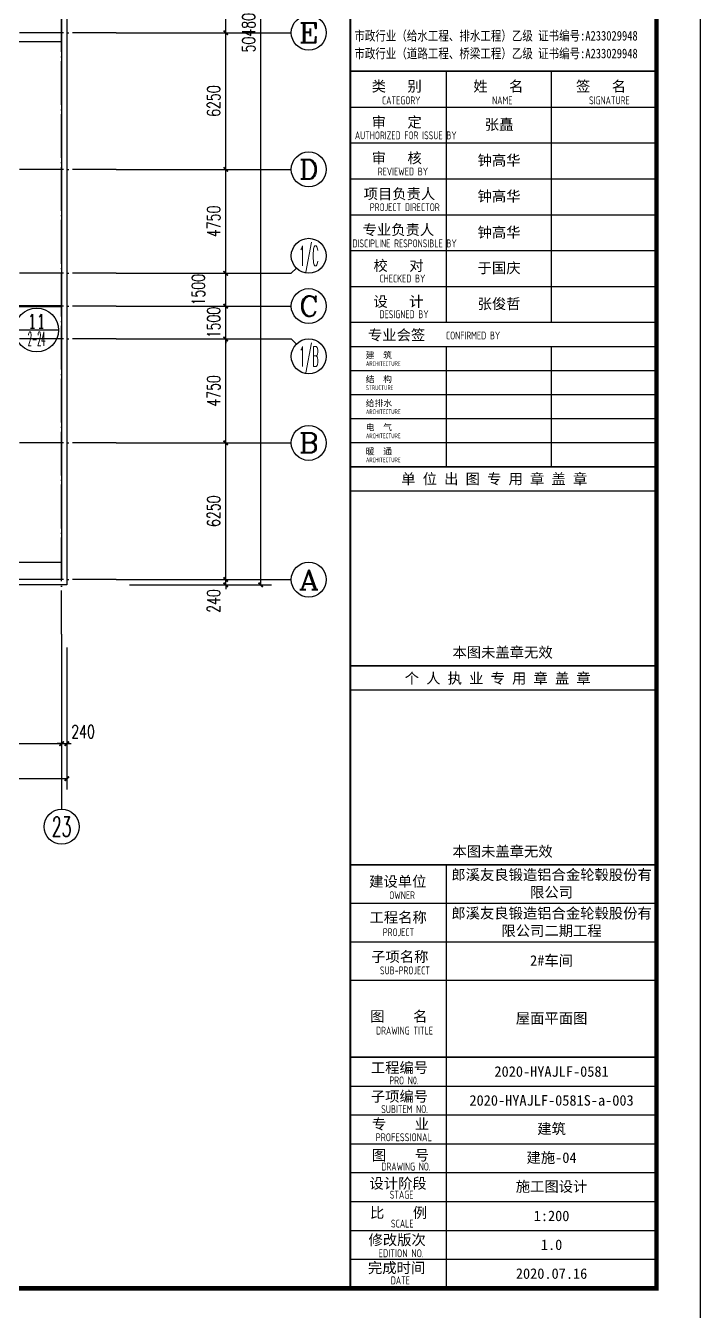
# Model space of a CAD drawing. Extents: x 13898408 to 14113608, y -853943 to -68012.
# Drawn here: x 14077765 to 14108608, y -570693 to -511923 of the extents above; entities that cross this region are included whole.
import ezdxf
from ezdxf.enums import TextEntityAlignment as Align

# ---------------------------------------------------------------- set-up
doc = ezdxf.new("R2010")
doc.units = 0
doc.header["$LTSCALE"] = 1000
doc.header["$MEASUREMENT"] = 0
doc.linetypes.add('DOTE', pattern=[2.42, 2, -0.2, 0.02, -0.2])
for name, color, linetype in [('AXIS', 3, 'Continuous'), ('AXIS_TEXT', 7, 'Continuous'), ('DIM_IDEN', 3, 'Continuous'), ('DOTE', 1, 'DOTE'), ('PUB_TEXT', 7, 'Continuous'), ('PUB_TITLE', 4, 'Continuous'), ('TK', 4, 'Continuous')]:
    doc.layers.add(name, color=color, linetype=linetype)
doc.styles.add('-宋体', font='', dxfattribs={"width": 0.8})
doc.styles.add('_TCH_AXIS', font='COMPLEX', dxfattribs={"bigfont": 'GBCBIG'})
doc.styles.add('_TCH_DIM_T3', font='SIMPLEX', dxfattribs={"width": 0.705882, "bigfont": 'GBCBIG'})
doc.styles.add('_TCH_LABEL', font='COMPLEX', dxfattribs={"bigfont": 'GBCBIG'})
doc.styles.add('COMPLEX', font='COMPLEX')
doc.styles.add('TSSD_REIN', font='tssdeng.shx', dxfattribs={"width": 0.7, "bigfont": 'tssdchn.shx'})
doc.styles.add('图签宋体', font='', dxfattribs={"height": 300})
doc.styles.get('-宋体').set_extended_font_data('SimSun')
doc.styles.get('图签宋体').set_extended_font_data('NSimSun')
doc.dimstyles.new('_TCH_ARCH&&200', dxfattribs={"dimtxt": 595, "dimasz": 200, "dimexe": 500, "dimexo": 600, "dimgap": 252.5, "dimtad": 1, "dimdec": 0, "dimzin": 0, "dimdsep": 46, "dimtxsty": '_TCH_DIM_T3', "dimblk": 'ARCHTICK', "dimcen": 0.09, "dimclrt": 7, "dimazin": 2, "dimtfac": 1, "dimtdec": 0, "dimtix": 1, "dimtmove": 2, "dimatfit": 3, "dimfxl": 0, "dimtolj": 1, "dimtzin": 0, "dimarcsym": 0})

# ---------------------------------------------------------------- blocks, each defined once
blk = doc.blocks.new('GeYuanFrame_36671151', base_point=(20.09, 4.53))
at = {"layer": 'PUB_TITLE'}
for points in [[(1013.09, 235.33), (1013.09, 292.73)], [(1037.09, 235.33), (1037.09, 292.73)], [(1013.09, 202.33), (1013.09, 229.83)], [(1037.09, 202.33), (1037.09, 229.83)], [(1013.09, 14.53), (1013.09, 111.33)]]:
    blk.add_lwpolyline(points, dxfattribs=at)
at = {"layer": 'TK'}
for p, q in [((991.09, 284.53), (1061.09, 284.53)), ((991.09, 276.33), (1061.09, 276.33)), ((991.09, 268.13), (1061.09, 268.13)), ((991.09, 259.93), (1061.09, 259.93)), ((991.09, 251.73), (1061.09, 251.73)), ((991.09, 243.53), (1061.09, 243.53)), ((991.09, 235.33), (1061.09, 235.33)), ((991.09, 235.33), (1061.09, 235.33)), ((991.09, 102.53), (1061.09, 102.53)), ((991.09, 93.73), (1061.09, 93.73)), ((991.09, 84.93), (1013.09, 84.93)), ((991.09, 84.93), (1061.09, 84.93)), ((991.09, 67.37), (1061.09, 67.37)), ((991.09, 67.33), (1061.09, 67.33)), ((991.09, 60.77), (1061.09, 60.77)), ((991.09, 54.17), (1061.09, 54.17)), ((991.09, 47.57), (1061.09, 47.57)), ((991.09, 40.97), (1061.09, 40.97)), ((991.09, 34.37), (1061.09, 34.37)), ((991.09, 27.77), (1061.09, 27.77)), ((991.09, 21.17), (1061.09, 21.17)), ((991.09, 14.53), (1061.09, 14.53))]:
    blk.add_line(p, q, dxfattribs=at)
blk.add_lwpolyline([(20.09, 4.53), (20.09, 598.53), (1071.09, 598.53), (1071.09, 4.53)], close=True, dxfattribs=at)
at = {"layer": 'TK', "const_width": 1}
blk.add_lwpolyline([(45.09, 588.53), (1061.09, 588.53), (1061.09, 14.53), (45.09, 14.53)], close=True, dxfattribs=at)
at = {"layer": 'TK'}
for points, const_width in [([(991.09, 588.53), (991.09, 14.53)], 0.4), ([(991.09, 292.73), (1061.09, 292.73)], 0.35), ([(991.09, 292.73), (1061.09, 292.73)], 0.35), ([(991.09, 235.33), (1061.09, 235.33)], 0.35), ([(991.09, 202.33), (1061.09, 202.33)], 0.35), ([(991.09, 156.83), (1061.09, 156.83)], 0.35), ([(991.09, 111.33), (1061.09, 111.33)], 0.35), ([(991.09, 67.37), (1061.09, 67.37)], 0.35)]:
    blk.add_lwpolyline(points, dxfattribs=dict(at, const_width=const_width))
for points in [[(991.09, 292.73), (1061.09, 292.73)], [(991.09, 235.33), (1061.09, 235.33)], [(991.09, 229.83), (1061.09, 229.83)], [(991.09, 224.33), (1061.09, 224.33)], [(991.09, 218.83), (1061.09, 218.83)], [(991.09, 213.33), (1061.09, 213.33)], [(991.09, 207.83), (1061.09, 207.83)], [(991.09, 202.33), (1061.09, 202.33)], [(991.09, 196.83), (1061.09, 196.83)], [(991.09, 151.33), (1061.09, 151.33)]]:
    blk.add_lwpolyline(points, dxfattribs=at)
for s, height, style, width, p in [('市政行业（给水工程、排水工程）乙级 证书编号:A233029948', 2.2, '-宋体', 0.8, (992, 299.74)), ('市政行业（道路工程、桥梁工程）乙级 证书编号:A233029948', 2.2, '-宋体', 0.8, (992, 295.69)), ('CATEGORY', 1.8, 'TSSD_REIN', 0.7, (998.32, 285.17)), ('NAME', 1.8, 'TSSD_REIN', 0.7, (1023.51, 285.17)), ('SIGNATURE', 1.8, 'TSSD_REIN', 0.7, (1045.66, 285.17)), ('AUTHORIZED FOR ISSUE BY', 1.8, 'TSSD_REIN', 0.7, (992.12, 277.17)), ('REVIEWED BY', 1.8, 'TSSD_REIN', 0.7, (997.36, 268.91)), ('PROJECT DIRECTOR', 1.8, 'TSSD_REIN', 0.7, (995.55, 260.74)), ('DISCIPLINE RESPONSIBLE BY', 1.8, 'TSSD_REIN', 0.7, (991.57, 252.48)), ('CHECKED BY', 1.8, 'TSSD_REIN', 0.7, (997.75, 244.44)), ('DESIGNED BY', 1.8, 'TSSD_REIN', 0.7, (997.76, 236.27)), ('CONFIRMED BY', 1.8, 'TSSD_REIN', 0.7, (1012.94, 231.42)), ('ARCHITECTURE', 1.08, 'TSSD_REIN', 0.7, (994.65, 225.34)), ('STRUCTURE', 1.08, 'TSSD_REIN', 0.7, (994.65, 219.84)), ('ARCHITECTURE', 1.08, 'TSSD_REIN', 0.7, (994.65, 214.34)), ('ARCHITECTURE', 1.08, 'TSSD_REIN', 0.7, (994.65, 208.84)), ('ARCHITECTURE', 1.08, 'TSSD_REIN', 0.7, (994.65, 203.34)), ('OWNER', 1.8, 'TSSD_REIN', 0.7, (999.98, 103.48)), ('PROJECT', 1.8, 'TSSD_REIN', 0.7, (998.52, 95.02)), ('SUB-PROJECT', 1.8, 'TSSD_REIN', 0.7, (997.86, 86.3)), ('DRAWING TITLE', 1.8, 'TSSD_REIN', 0.7, (996.97, 72.53)), ('PRO N0.', 1.8, 'TSSD_REIN', 0.7, (1000.01, 61.15)), ('SUBITEM NO.', 1.8, 'TSSD_REIN', 0.7, (998.15, 54.58)), ('PROFESSIONAL', 1.8, 'TSSD_REIN', 0.8, (996.88, 48.15)), ('DRAWING NO.', 1.8, 'TSSD_REIN', 0.7, (998.19, 41.45)), ('STAGE', 1.8, 'TSSD_REIN', 0.7, (1000.09, 35.03)), ('SCALE', 1.8, 'TSSD_REIN', 0.7, (1000.38, 28.42)), ('EDITION NO.', 1.8, 'TSSD_REIN', 0.8, (997.53, 21.64)), ('DATE', 1.8, 'TSSD_REIN', 0.7, (1000.33, 15.45))]:
    blk.add_text(s, height=height, dxfattribs=dict(at, style=style, width=width)).set_placement(p)
at = {"layer": 'TK', "style": '图签宋体'}
for s, height, p in [('类   别', 2.4, (995.97, 288.09)), ('姓   名', 2.4, (1019.2, 288.09)), ('签   名', 2.4, (1042.68, 288.09)), ('审   定', 2.4, (995.97, 279.89)), ('审   核', 2.4, (995.97, 271.69)), ('项目负责人', 2.4, (994.13, 263.49)), ('专业负责人', 2.4, (993.89, 255.29)), ('校   对', 2.4, (996.38, 247.09)), ('设   计', 2.4, (996.36, 238.89)), ('专业会签', 2.4, (995.12, 231.24)), ('建  筑', 1.44, (994.61, 227.11)), ('结  构', 1.44, (994.61, 221.61)), ('给排水', 1.44, (994.61, 216.11)), ('电  气', 1.44, (994.61, 210.61)), ('暖  通', 1.44, (994.61, 205.11)), ('单 位 出 图 专 用 章 盖 章', 2.4, (1002.72, 198.35)), ('本图未盖章无效', 2.4, (1014.43, 158.7)), ('个 人 执 业 专 用 章 盖 章', 2.4, (1003.52, 152.77)), ('本图未盖章无效', 2.4, (1014.43, 113.2)), ('建设单位', 2.4, (995.39, 106.33)), ('工程名称', 2.4, (995.47, 98.12)), ('子项名称', 2.4, (995.85, 89.14)), ('图    名', 2.4, (995.63, 75.5)), ('工程编号', 2.4, (995.77, 63.77)), ('子项编号', 2.4, (995.77, 57.19)), ('专    业', 2.4, (996.01, 50.88)), ('图    号', 2.4, (996.02, 43.77)), ('设计阶段', 2.4, (995.45, 37.32)), ('比    例', 2.4, (995.59, 30.63)), ('修改版次', 2.4, (995.24, 24.41)), ('完成时间', 2.4, (995.11, 18.02))]:
    blk.add_text(s, height=height, dxfattribs=at).set_placement(p)
at = {"layer": 'TK', "char_height": 2.4, "attachment_point": 5, "style": '图签宋体'}
for s, insert, width in [('张矗', (1025.09, 280.4), 24), ('钟高华', (1025.09, 272.23), 24), ('钟高华', (1025.09, 264.03), 24), ('钟高华', (1025.09, 255.76), 24), ('于国庆', (1025.09, 247.63), 24), ('张俊哲', (1025.09, 239.43), 24), ('郎溪友良锻造铝合金轮毂股份有限公司', (1037.09, 106.93), 48), ('郎溪友良锻造铝合金轮毂股份有限公司二期工程', (1037.09, 98.13), 48), ('2#车间', (1037.09, 89.33), 48), ('屋面平面图', (1037.09, 76.13), 48), ('2020-HYAJLF-0581', (1037.09, 64.07), 48), ('2020-HYAJLF-0581S-a-003', (1037.09, 57.47), 48), ('建筑', (1037.09, 50.87), 48), ('建施-04', (1037.09, 44.27), 48), ('施工图设计', (1037.09, 37.67), 48), ('1:200', (1037.09, 31.07), 48), ('1.0', (1037.09, 24.47), 48), ('2020.07.16', (1037.09, 17.88), 48)]:
    blk.add_mtext(s, dxfattribs=dict(at, insert=insert, width=width))
blk = doc.blocks.new('_AXISO')
blk.add_circle((0, 0), 0.5)
at = {"layer": 'AXIS_TEXT', "style": 'COMPLEX', "width": 1.041667}
blk.add_attdef('A', text='', height=0.56, dxfattribs=at).set_placement((-0.25, -0.28), (0.25, -0.28), align=Align.FIT)
blk = doc.blocks.new('_ArchTick')
at = {"color": 0, "linetype": 'ByBlock', "const_width": 0.4}
blk.add_lwpolyline([(-0.5, -0.5), (0.5, 0.5)], dxfattribs=at)
blk = doc.blocks.new('*D248')
at = {"layer": 'AXIS', "color": 0, "lineweight": -2}
for p, q in [((13916368, -540343), (13916368, -546843)), ((14079648, -540343), (14079648, -546843)), ((13916368, -546343), (14079648, -546343))]:
    blk.add_line(p, q, dxfattribs=at)
at = {"layer": 'Defpoints', "color": 0}
for p in [(13916368, -539743), (14079648, -539743), (14079648, -546343)]:
    blk.add_point(p, dxfattribs=at)
at = {"layer": 'AXIS', "color": 0, "lineweight": -2, "xscale": 200, "yscale": 200, "zscale": 200, "rotation": 180}
blk.add_blockref('_ArchTick', (13916368, -546343), dxfattribs=at)
at = {"layer": 'AXIS', "color": 0, "lineweight": -2, "xscale": 200, "yscale": 200, "zscale": 200}
blk.add_blockref('_ArchTick', (14079648, -546343), dxfattribs=at)
at = {"layer": 'AXIS', "color": 7, "insert": (13998008, -545793), "char_height": 595, "attachment_point": 5, "style": '_TCH_DIM_T3'}
blk.add_mtext('\\A1;163280', dxfattribs=at)
blk = doc.blocks.new('*D271')
at = {"layer": 'AXIS', "color": 0, "lineweight": -2}
for p, q in [((14072008, -540343), (14072008, -545243)), ((14079408, -540343), (14079408, -545243)), ((14072008, -544743), (14079408, -544743))]:
    blk.add_line(p, q, dxfattribs=at)
at = {"layer": 'Defpoints', "color": 0}
for p in [(14072008, -539743), (14079408, -539743), (14079408, -544743)]:
    blk.add_point(p, dxfattribs=at)
at = {"layer": 'AXIS', "color": 0, "lineweight": -2, "xscale": 200, "yscale": 200, "zscale": 200, "rotation": 180}
blk.add_blockref('_ArchTick', (14072008, -544743), dxfattribs=at)
at = {"layer": 'AXIS', "color": 0, "lineweight": -2, "xscale": 200, "yscale": 200, "zscale": 200}
blk.add_blockref('_ArchTick', (14079408, -544743), dxfattribs=at)
at = {"layer": 'AXIS', "color": 7, "insert": (14075708, -544193), "char_height": 595, "attachment_point": 5, "style": '_TCH_DIM_T3'}
blk.add_mtext('\\A1;7400', dxfattribs=at)
blk = doc.blocks.new('*D272')
at = {"layer": 'AXIS', "color": 0, "lineweight": -2}
for p, q in [((14079408, -540343), (14079408, -545243)), ((14079648, -540343), (14079648, -545243)), ((14079408, -544743), (14079208, -544743)), ((14079408, -544743), (14079648, -544743)), ((14079648, -544743), (14079848, -544743))]:
    blk.add_line(p, q, dxfattribs=at)
at = {"layer": 'Defpoints', "color": 0}
for p in [(14079408, -539743), (14079648, -539743), (14079648, -544743)]:
    blk.add_point(p, dxfattribs=at)
at = {"layer": 'AXIS', "color": 0, "lineweight": -2, "xscale": 200, "yscale": 200, "zscale": 200}
blk.add_blockref('_ArchTick', (14079408, -544743), dxfattribs=at)
at = {"layer": 'AXIS', "color": 0, "lineweight": -2, "xscale": 200, "yscale": 200, "zscale": 200, "rotation": 180}
blk.add_blockref('_ArchTick', (14079648, -544743), dxfattribs=at)
at = {"layer": 'AXIS', "color": 7, "insert": (14080388, -544193), "char_height": 595, "attachment_point": 5, "style": '_TCH_DIM_T3'}
blk.add_mtext('\\A1;240', dxfattribs=at)
blk = doc.blocks.new('*D313')
at = {"layer": 'AXIS', "color": 0, "lineweight": -2}
for p, q in [((14082508, -487003), (14089008, -487003)), ((14088508, -537483), (14088508, -487003)), ((14082508, -537483), (14089008, -537483))]:
    blk.add_line(p, q, dxfattribs=at)
at = {"layer": 'Defpoints', "color": 0}
for p in [(14081908, -487003), (14088508, -487003), (14081908, -537483)]:
    blk.add_point(p, dxfattribs=at)
at = {"layer": 'AXIS', "color": 0, "lineweight": -2, "xscale": 200, "yscale": 200, "zscale": 200}
for p, rotation in [((14088508, -487003), 90), ((14088508, -537483), 270)]:
    blk.add_blockref('_ArchTick', p, dxfattribs=dict(at, rotation=rotation))
at = {"layer": 'AXIS', "color": 7, "insert": (14087958, -512243), "char_height": 595, "attachment_point": 5, "rotation": 90, "style": '_TCH_DIM_T3'}
blk.add_mtext('\\A1;50480', dxfattribs=at)
blk = doc.blocks.new('*D314')
at = {"layer": 'AXIS', "color": 0, "lineweight": -2}
for p, q in [((14086908, -537243), (14086908, -537043)), ((14082508, -537243), (14087408, -537243)), ((14082508, -537483), (14087408, -537483)), ((14086908, -537483), (14086908, -537243)), ((14086908, -537483), (14086908, -537683))]:
    blk.add_line(p, q, dxfattribs=at)
at = {"layer": 'Defpoints', "color": 0}
for p in [(14081908, -537243), (14081908, -537483), (14086908, -537243)]:
    blk.add_point(p, dxfattribs=at)
at = {"layer": 'AXIS', "color": 0, "lineweight": -2, "xscale": 200, "yscale": 200, "zscale": 200}
for p, rotation in [((14086908, -537243), 270), ((14086908, -537483), 90)]:
    blk.add_blockref('_ArchTick', p, dxfattribs=dict(at, rotation=rotation))
at = {"layer": 'AXIS', "color": 7, "insert": (14086358, -538223), "char_height": 595, "attachment_point": 5, "rotation": 90, "style": '_TCH_DIM_T3'}
blk.add_mtext('\\A1;240', dxfattribs=at)
blk = doc.blocks.new('*D315')
at = {"layer": 'AXIS', "color": 0, "lineweight": -2}
for p, q in [((14082508, -530993), (14087408, -530993)), ((14086908, -537243), (14086908, -530993)), ((14082508, -537243), (14087408, -537243))]:
    blk.add_line(p, q, dxfattribs=at)
at = {"layer": 'Defpoints', "color": 0}
for p in [(14081908, -530993), (14086908, -530993), (14081908, -537243)]:
    blk.add_point(p, dxfattribs=at)
at = {"layer": 'AXIS', "color": 0, "lineweight": -2, "xscale": 200, "yscale": 200, "zscale": 200}
for p, rotation in [((14086908, -530993), 90), ((14086908, -537243), 270)]:
    blk.add_blockref('_ArchTick', p, dxfattribs=dict(at, rotation=rotation))
at = {"layer": 'AXIS', "color": 7, "insert": (14086358, -534118), "char_height": 595, "attachment_point": 5, "rotation": 90, "style": '_TCH_DIM_T3'}
blk.add_mtext('\\A1;6250', dxfattribs=at)
blk = doc.blocks.new('*D316')
at = {"layer": 'AXIS', "color": 0, "lineweight": -2}
for p, q in [((14082508, -526243), (14087408, -526243)), ((14086908, -530993), (14086908, -526243)), ((14082508, -530993), (14087408, -530993))]:
    blk.add_line(p, q, dxfattribs=at)
at = {"layer": 'Defpoints', "color": 0}
for p in [(14081908, -526243), (14086908, -526243), (14081908, -530993)]:
    blk.add_point(p, dxfattribs=at)
at = {"layer": 'AXIS', "color": 0, "lineweight": -2, "xscale": 200, "yscale": 200, "zscale": 200}
for p, rotation in [((14086908, -526243), 90), ((14086908, -530993), 270)]:
    blk.add_blockref('_ArchTick', p, dxfattribs=dict(at, rotation=rotation))
at = {"layer": 'AXIS', "color": 7, "insert": (14086358, -528618), "char_height": 595, "attachment_point": 5, "rotation": 90, "style": '_TCH_DIM_T3'}
blk.add_mtext('\\A1;4750', dxfattribs=at)
blk = doc.blocks.new('*D317')
at = {"layer": 'AXIS', "color": 0, "lineweight": -2}
for p, q in [((14082508, -524743), (14087408, -524743)), ((14086908, -524743), (14086908, -524543)), ((14086908, -526243), (14086908, -524743)), ((14082508, -526243), (14087408, -526243)), ((14086908, -526243), (14086908, -526443))]:
    blk.add_line(p, q, dxfattribs=at)
at = {"layer": 'Defpoints', "color": 0}
for p in [(14081908, -524743), (14086908, -524743), (14081908, -526243)]:
    blk.add_point(p, dxfattribs=at)
at = {"layer": 'AXIS', "color": 0, "lineweight": -2, "xscale": 200, "yscale": 200, "zscale": 200}
for p, rotation in [((14086908, -524743), 270), ((14086908, -526243), 90)]:
    blk.add_blockref('_ArchTick', p, dxfattribs=dict(at, rotation=rotation))
at = {"layer": 'AXIS', "color": 7, "insert": (14086358, -525493), "char_height": 595, "attachment_point": 5, "rotation": 90, "style": '_TCH_DIM_T3'}
blk.add_mtext('\\A1;1500', dxfattribs=at)
blk = doc.blocks.new('*D318')
at = {"layer": 'AXIS', "color": 0, "lineweight": -2}
for p, q in [((14082508, -523243), (14087408, -523243)), ((14086908, -524743), (14086908, -523243)), ((14082508, -524743), (14087408, -524743))]:
    blk.add_line(p, q, dxfattribs=at)
at = {"layer": 'Defpoints', "color": 0}
for p in [(14081908, -523243), (14086908, -523243), (14081908, -524743)]:
    blk.add_point(p, dxfattribs=at)
at = {"layer": 'AXIS', "color": 0, "lineweight": -2, "xscale": 200, "yscale": 200, "zscale": 200}
for p, rotation in [((14086908, -523243), 90), ((14086908, -524743), 270)]:
    blk.add_blockref('_ArchTick', p, dxfattribs=dict(at, rotation=rotation))
at = {"layer": 'AXIS', "color": 7, "insert": (14085658, -523993), "char_height": 595, "attachment_point": 5, "rotation": 90, "style": '_TCH_DIM_T3'}
blk.add_mtext('\\A1;1500', dxfattribs=at)
blk = doc.blocks.new('*D319')
at = {"layer": 'AXIS', "color": 0, "lineweight": -2}
for p, q in [((14082508, -518493), (14087408, -518493)), ((14086908, -523243), (14086908, -518493)), ((14082508, -523243), (14087408, -523243))]:
    blk.add_line(p, q, dxfattribs=at)
at = {"layer": 'Defpoints', "color": 0}
for p in [(14081908, -518493), (14086908, -518493), (14081908, -523243)]:
    blk.add_point(p, dxfattribs=at)
at = {"layer": 'AXIS', "color": 0, "lineweight": -2, "xscale": 200, "yscale": 200, "zscale": 200}
for p, rotation in [((14086908, -518493), 90), ((14086908, -523243), 270)]:
    blk.add_blockref('_ArchTick', p, dxfattribs=dict(at, rotation=rotation))
at = {"layer": 'AXIS', "color": 7, "insert": (14086358, -520868), "char_height": 595, "attachment_point": 5, "rotation": 90, "style": '_TCH_DIM_T3'}
blk.add_mtext('\\A1;4750', dxfattribs=at)
blk = doc.blocks.new('*D320')
at = {"layer": 'AXIS', "color": 0, "lineweight": -2}
for p, q in [((14082508, -512243), (14087408, -512243)), ((14086908, -518493), (14086908, -512243)), ((14082508, -518493), (14087408, -518493))]:
    blk.add_line(p, q, dxfattribs=at)
at = {"layer": 'Defpoints', "color": 0}
for p in [(14081908, -512243), (14086908, -512243), (14081908, -518493)]:
    blk.add_point(p, dxfattribs=at)
at = {"layer": 'AXIS', "color": 0, "lineweight": -2, "xscale": 200, "yscale": 200, "zscale": 200}
for p, rotation in [((14086908, -512243), 90), ((14086908, -518493), 270)]:
    blk.add_blockref('_ArchTick', p, dxfattribs=dict(at, rotation=rotation))
at = {"layer": 'AXIS', "color": 7, "insert": (14086358, -515368), "char_height": 595, "attachment_point": 5, "rotation": 90, "style": '_TCH_DIM_T3'}
blk.add_mtext('\\A1;6250', dxfattribs=at)
blk = doc.blocks.new('*D321')
at = {"layer": 'AXIS', "color": 0, "lineweight": -2}
for p, q in [((14082508, -505993), (14087408, -505993)), ((14086908, -512243), (14086908, -505993)), ((14082508, -512243), (14087408, -512243))]:
    blk.add_line(p, q, dxfattribs=at)
at = {"layer": 'Defpoints', "color": 0}
for p in [(14081908, -505993), (14086908, -505993), (14081908, -512243)]:
    blk.add_point(p, dxfattribs=at)
at = {"layer": 'AXIS', "color": 0, "lineweight": -2, "xscale": 200, "yscale": 200, "zscale": 200}
for p, rotation in [((14086908, -505993), 90), ((14086908, -512243), 270)]:
    blk.add_blockref('_ArchTick', p, dxfattribs=dict(at, rotation=rotation))
at = {"layer": 'AXIS', "color": 7, "insert": (14086358, -509118), "char_height": 595, "attachment_point": 5, "rotation": 90, "style": '_TCH_DIM_T3'}
blk.add_mtext('\\A1;6250', dxfattribs=at)

msp = doc.modelspace()

# ---------------------------------------------------------------- linework, layer by layer
at = {"ltscale": 0.5}
for p, q in [((13916608, -512643.1), (14079408, -512643.1)), ((13916608, -536443.1), (14079408, -536443.1))]:
    msp.add_line(p, q, dxfattribs=at)
for points in [[(13916368, -487003.1), (14079648, -487003.1), (14079648, -537483.1), (13916368, -537483.1)], [(13916608, -487243.1), (14079408, -487243.1), (14079408, -537243.1), (13916608, -537243.1)]]:
    msp.add_lwpolyline(points, close=True, dxfattribs=at)
at = {"ltscale": 0.5, "const_width": 100}
msp.add_lwpolyline([(14079408, -524743.1), (14072338, -524743.1)], dxfattribs=at)
at = {"layer": 'AXIS'}
for p, q in [((14081908, -512243.1), (14089908, -512243.1)), ((14081908, -518493.1), (14089908, -518493.1)), ((14090142.3, -523008.8), (14089908, -523243.1)), ((14081908, -523243.1), (14089908, -523243.1)), ((14081908, -524743.1), (14089908, -524743.1)), ((14081908, -526243.1), (14089908, -526243.1)), ((14090142.3, -526477.4), (14089908, -526243.1)), ((14081908, -530993.1), (14089908, -530993.1)), ((14081908, -537243.1), (14089908, -537243.1)), ((14079408, -539743.1), (14079408, -547743.1))]:
    msp.add_line(p, q, dxfattribs=at)
at = {"layer": 'DIM_IDEN'}
msp.add_line((14079263.4, -525837.7), (14077263.4, -525837.7), dxfattribs=at)
msp.add_circle((14078263.4, -525837.7), 1000, dxfattribs=at)
at = {"layer": 'DOTE'}
for p, q in [((14079408, -539743.1), (14079408, -484743.1)), ((14081908, -512243.1), (13914108, -512243.1)), ((14081908, -518493.1), (13914108, -518493.1)), ((14081908, -523243.1), (13914108, -523243.1)), ((14081908, -524743.1), (13914108, -524743.1)), ((14081908, -526243.1), (13914108, -526243.1)), ((14081908, -530993.1), (13914108, -530993.1)), ((14081908, -537243.1), (13914108, -537243.1))]:
    msp.add_line(p, q, dxfattribs=at)

# ---------------------------------------------------------------- block references
at = {"xscale": 200, "yscale": 200, "zscale": 200}
msp.add_blockref('GeYuanFrame_36671151', (13898408, -571643.1), dxfattribs=at)
at = {"layer": 'AXIS'}
ref = msp.add_blockref('_AXISO', (14090708, -512243.1), dxfattribs=dict(at, xscale=1600, yscale=1600, zscale=1600))
ref.add_attrib('A', 'E', dxfattribs={"layer": 'AXIS_TEXT', "ltscale": 0.5, "height": 905.1, "style": '_TCH_AXIS', "width": 1.3125}).set_placement((14090255.4, -512695.6), (14091160.5, -512695.6), align=Align.FIT)
ref = msp.add_blockref('_AXISO', (14090708, -518493.1), dxfattribs=dict(at, xscale=1600, yscale=1600, zscale=1600))
ref.add_attrib('A', 'D', dxfattribs={"layer": 'AXIS_TEXT', "ltscale": 0.5, "height": 905.1, "style": '_TCH_AXIS', "width": 1.235294}).set_placement((14090255.4, -518945.6), (14091160.5, -518945.6), align=Align.FIT)
ref = msp.add_blockref('_AXISO', (14090708, -522443.1), dxfattribs=dict(at, xscale=1600, yscale=1600, zscale=1600))
ref.add_attrib('A', '1/C', dxfattribs={"layer": 'AXIS_TEXT', "ltscale": 0.5, "height": 905.1, "style": '_TCH_AXIS', "width": 0.403846}).set_placement((14090255.4, -522895.6), (14091160.5, -522895.6), align=Align.FIT)
ref = msp.add_blockref('_AXISO', (14090708, -524743.1), dxfattribs=dict(at, xscale=1600, yscale=1600, zscale=1600))
ref.add_attrib('A', 'C', dxfattribs={"layer": 'AXIS_TEXT', "ltscale": 0.5, "height": 905.1, "style": '_TCH_AXIS', "width": 1.4}).set_placement((14090255.4, -525195.6), (14091160.5, -525195.6), align=Align.FIT)
ref = msp.add_blockref('_AXISO', (14090708, -527043.1), dxfattribs=dict(at, xscale=1600, yscale=1600, zscale=1600))
ref.add_attrib('A', '1/B', dxfattribs={"layer": 'AXIS_TEXT', "ltscale": 0.5, "height": 905.1, "style": '_TCH_AXIS', "width": 0.388889}).set_placement((14090255.4, -527495.6), (14091160.5, -527495.6), align=Align.FIT)
ref = msp.add_blockref('_AXISO', (14090708, -530993.1), dxfattribs=dict(at, xscale=1600, yscale=1600, zscale=1600))
ref.add_attrib('A', 'B', dxfattribs={"layer": 'AXIS_TEXT', "ltscale": 0.5, "height": 905.1, "style": '_TCH_AXIS', "width": 1.235294}).set_placement((14090255.4, -531445.6), (14091160.5, -531445.6), align=Align.FIT)
ref = msp.add_blockref('_AXISO', (14090708, -537243.1), dxfattribs=dict(at, xscale=1600, yscale=1600, zscale=1600))
ref.add_attrib('A', 'A', dxfattribs={"layer": 'AXIS_TEXT', "ltscale": 0.5, "height": 905.1, "style": '_TCH_AXIS', "width": 1.166667}).set_placement((14090255.4, -537695.6), (14091160.5, -537695.6), align=Align.FIT)
ref = msp.add_blockref('_AXISO', (14079408, -548543.1), dxfattribs=dict(at, xscale=1600, yscale=1600, zscale=1600))
ref.add_attrib('A', '23', dxfattribs={"layer": 'AXIS_TEXT', "ltscale": 0.5, "height": 905.1, "style": '_TCH_AXIS', "width": 0.617647}).set_placement((14078955.4, -548995.6), (14079860.5, -548995.6), align=Align.FIT)

# ---------------------------------------------------------------- texts
at = {"layer": 'PUB_TEXT', "style": '_TCH_LABEL'}
for s, width, p, p2 in [('11', 1.09375, (14077860.9, -525757.2), (14078665.9, -525757.2)), ('2-24', 0.320122, (14077860.9, -526562.2), (14078665.9, -526562.2))]:
    msp.add_text(s, height=643.99, dxfattribs=dict(at, width=width)).set_placement(p, p2, align=Align.FIT)

# ---------------------------------------------------------------- dimensions: what is measured, and where the dimension line sits
at = {"layer": 'AXIS'}
for p1, p2, distance, text, picture, middle in [((14081908, -537483.1), (14081908, -487003.1), -6600, '50480', '*D313', (14087958, -512243.1)), ((14081908, -512243.1), (14081908, -505993.1), -5000, '6250', '*D321', (14086358, -509118.1)), ((14081908, -518493.1), (14081908, -512243.1), -5000, '6250', '*D320', (14086358, -515368.1)), ((14081908, -523243.1), (14081908, -518493.1), -5000, '4750', '*D319', (14086358, -520868.1)), ((14081908, -526243.1), (14081908, -524743.1), -5000, '1500', '*D317', (14086358, -525493.1)), ((14081908, -530993.1), (14081908, -526243.1), -5000, '4750', '*D316', (14086358, -528618.1)), ((14081908, -537243.1), (14081908, -530993.1), -5000, '6250', '*D315', (14086358, -534118.1)), ((13916368, -539743.1), (14079648, -539743.1), -6600, '163280', '*D248', (13998008, -545793.1)), ((14072008, -539743.1), (14079408, -539743.1), -5000, '7400', '*D271', (14075708, -544193.1))]:
    dim = msp.add_aligned_dim(p1=p1, p2=p2, distance=distance, text=text, dimstyle='_TCH_ARCH&&200', dxfattribs=at)
    dim.commit()
    dim.dimension.update_dxf_attribs({"geometry": picture, "text_midpoint": middle})
for base, p1, p2, angle, text, picture, middle in [((14086908, -523243.1), (14081908, -524743.1), (14081908, -523243.1), 90, '1500', '*D318', (14085658, -523993.1)), ((14086908, -537243.1), (14081908, -537483.1), (14081908, -537243.1), 90, '240', '*D314', (14086358, -538223.1)), ((14079648, -544743.1), (14079408, -539743.1), (14079648, -539743.1), 0, '240', '*D272', (14080388, -544193.1))]:
    dim = msp.add_linear_dim(base=base, p1=p1, p2=p2, angle=angle, text=text, dimstyle='_TCH_ARCH&&200', dxfattribs=at)
    dim.commit()
    dim.dimension.update_dxf_attribs({"geometry": picture, "text_midpoint": middle, "dimtype": 161})

doc.saveas('drawing.dxf')
